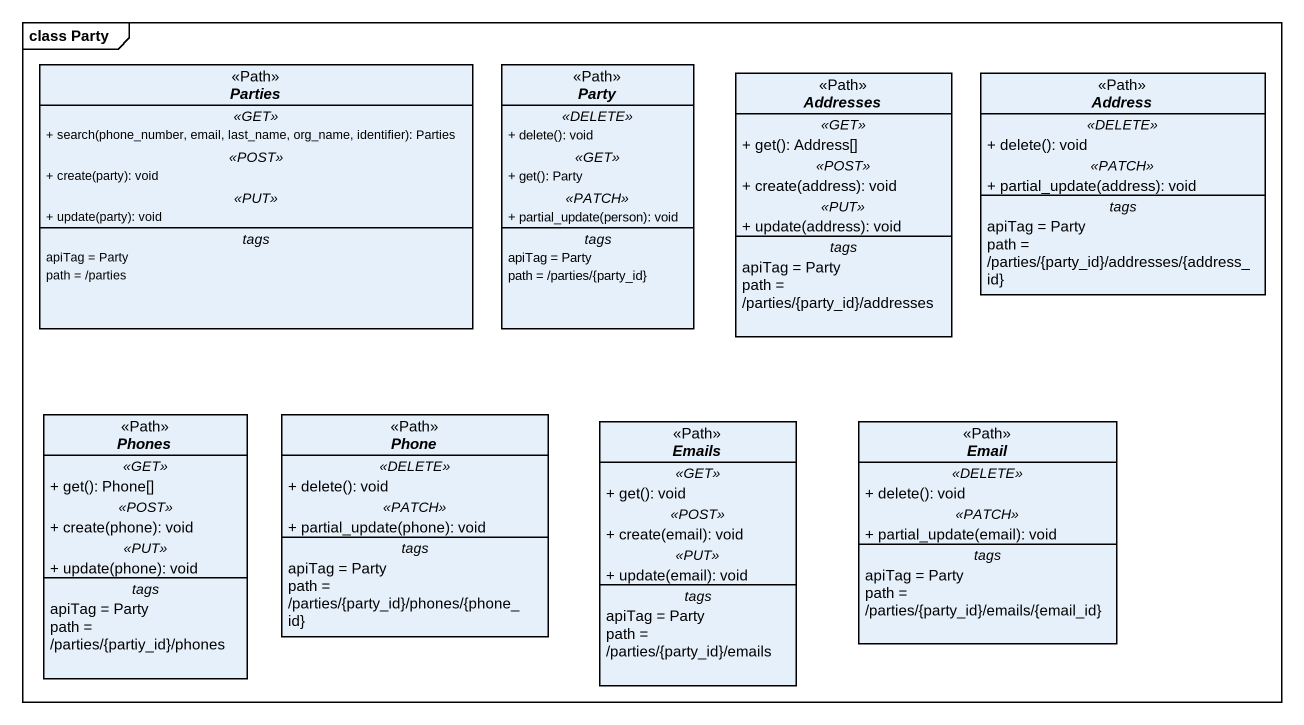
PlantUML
@startuml
mainframe class Party
hide circle
hide empty members
skinparam classAttributeIconSize 0
interface Parties <<Path>> {
  .. <<GET>> ..
  + search(phone_number, email, last_name, org_name, identifier): Parties
  .. <<POST>> ..
  + create(party): void
  .. <<PUT>> ..
  + update(party): void
  -- tags --
  apiTag = Party
  path = /parties
}
interface Party <<Path>> {
  .. <<DELETE>> ..
  + delete(): void
  .. <<GET>> ..
  + get(): Party
  .. <<PATCH>> ..
  + partial_update(person): void
  -- tags --
  apiTag = Party
  path = /parties/{party_id}
}
interface Addresses <<Path>> {
  .. <<GET>> ..
  + get(): Address[]
  .. <<POST>> ..
  + create(address): void
  .. <<PUT>> ..
  + update(address): void
  -- tags --
  apiTag = Party
  path = /parties/{party_id}/addresses
}
interface Address <<Path>> {
  .. <<DELETE>> ..
  + delete(): void
  .. <<PATCH>> ..
  + partial_update(address): void
  -- tags --
  apiTag = Party
  path = /parties/{party_id}/addresses/{address_id}
}
interface Phones <<Path>> {
  .. <<GET>> ..
  + get(): Phone[]
  .. <<POST>> ..
  + create(phone): void
  .. <<PUT>> ..
  + update(phone): void
  -- tags --
  apiTag = Party
  path = /parties/{partiy_id}/phones
}
interface Phone <<Path>> {
  .. <<DELETE>> ..
  + delete(): void
  .. <<PATCH>> ..
  + partial_update(phone): void
  -- tags --
  apiTag = Party
  path = /parties/{party_id}/phones/{phone_id}
}
interface Emails <<Path>> {
  .. <<GET>> ..
  + get(): void
  .. <<POST>> ..
  + create(email): void
  .. <<PUT>> ..
  + update(email): void
  -- tags --
  apiTag = Party
  path = /parties/{party_id}/emails
}
interface Email <<Path>> {
  .. <<DELETE>> ..
  + delete(): void
  .. <<PATCH>> ..
  + partial_update(email): void
  -- tags --
  apiTag = Party
  path = /parties/{party_id}/emails/{email_id}
}
@enduml
